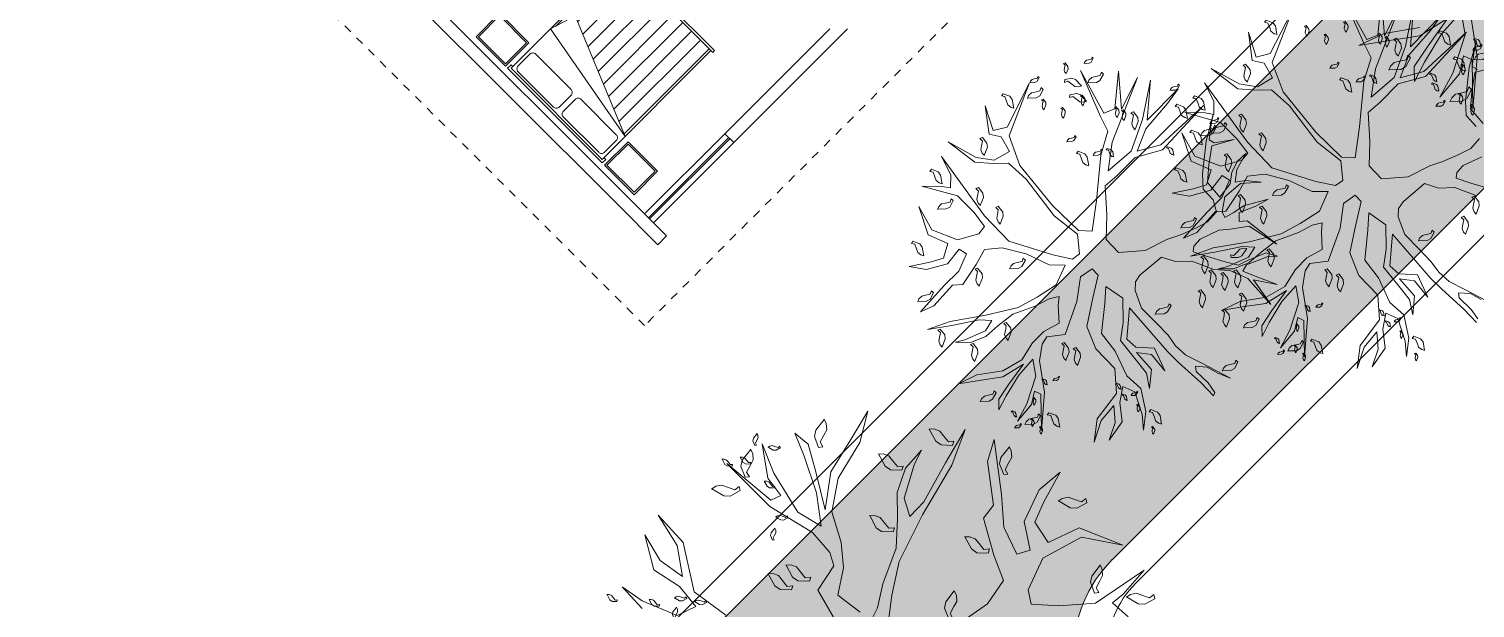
# Model space of a CAD drawing. Header units: millimetres. Extents: x 235 to 418, y 139 to 274.
# Drawn here: x 279.94 to 297.34, y 237.25 to 244.22 of the extents above; entities that cross this region are included whole.
import ezdxf

# ---------------------------------------------------------------- set-up
doc = ezdxf.new("R2010")
doc.units = ezdxf.units.MM
doc.header["$LTSCALE"] = 0.01
doc.linetypes.add('DASHED', pattern=[19.05, 12.7, -6.35])
for name, color, linetype, lineweight in [('arboles', 252, 'Continuous', 9), ('muebles p.f.', 213, 'Continuous', 0), ('muros', 3, 'Continuous', 30), ('muros bajos', 42, 'Continuous', 18), ('pasto', 153, 'Continuous', 9), ('proyecciones', 253, 'DASHED', 5), ('puertas', 2, 'Continuous', 9), ('punto delgado', 4, 'Continuous', 0)]:
    doc.layers.add(name, color=color, linetype=linetype, lineweight=lineweight)

# ---------------------------------------------------------------- blocks, each defined once
blk = doc.blocks.new('A$C0F0D2B7D')
at = {"layer": 'muebles p.f.'}
for points in [[(1.91, 2.687), (1.51, 2.687), (1.51, 2.187), (1.91, 2.187)], [(1.89, 2.667), (1.53, 2.667), (1.53, 2.207), (1.89, 2.207)], [(1.88, 2.121), (0.03, 2.121), (0.03, 0.571), (1.88, 0.571)], [(1.91, 0.5), (1.51, 0.5), (1.51, 0), (1.91, 0)], [(1.89, 0.48), (1.53, 0.48), (1.53, 0.02), (1.89, 0.02)]]:
    blk.add_lwpolyline(points, close=True, dxfattribs=at)
for points in [[(0.03, 2.121), (0.03, 2.151), (0, 2.151), (0, 0.541), (0.03, 0.541), (0.03, 0.571)], [(1.146, 2.101), (0.03, 2.101)], [(1.49, 0.571), (1.21, 2.121), (0.89, 2.021), (1.49, 0.571)], [(1.85, 2.121), (1.85, 2.151), (1.91, 2.151), (1.91, 0.541), (1.85, 0.541), (1.85, 0.571)], [(0.919, 1.951), (0.03, 1.951)], [(0.981, 1.801), (0.03, 1.801)], [(1.043, 1.651), (0.03, 1.651)], [(1.105, 1.501), (0.03, 1.501)], [(1.167, 1.351), (0.03, 1.351)], [(1.229, 1.201), (0.03, 1.201)], [(1.291, 1.051), (0.03, 1.051)], [(1.353, 0.901), (0.03, 0.901)], [(1.416, 0.751), (0.03, 0.751)], [(1.485, 0.601), (0.03, 0.601)]]:
    blk.add_lwpolyline(points, dxfattribs=at)
for points in [[(1.6, 1.381), (1.8, 1.381, 0.414214), (1.85, 1.431), (1.85, 2.031, 0.414214), (1.8, 2.081), (1.6, 2.081, 0.414214), (1.55, 2.031), (1.55, 1.431, 0.414214)], [(1.6, 1.311), (1.8, 1.311, -0.414214), (1.85, 1.261), (1.85, 0.661, -0.414214), (1.8, 0.611), (1.6, 0.611, -0.414214), (1.55, 0.661), (1.55, 1.261, -0.414214)]]:
    blk.add_lwpolyline(points, format="xyb", close=True, dxfattribs=at)
blk = doc.blocks.new('A$C2CF94D9C')
at = {"layer": 'muros'}
for p, q in [((12.953, 1.275), (12.953, 8.975)), ((12.803, 1.275), (12.803, 5.05)), ((12.803, 1.275), (12.803, 0.575)), ((12.953, 1.275), (12.953, 0.575)), ((11.437, 0.95), (9.653, 0.95)), ((11.437, 0.8), (11.437, 0.95)), ((11.437, 0.8), (9.503, 0.8)), ((12.953, 0.575), (12.803, 0.575))]:
    blk.add_line(p, q, dxfattribs=at)
at = {"layer": 'muros bajos'}
for p, q in [((11.437, 0.95), (12.803, 0.95)), ((11.437, 0.8), (12.803, 0.8))]:
    blk.add_line(p, q, dxfattribs=at)
at = {"layer": 'proyecciones', "ltscale": 0.01}
blk.add_lwpolyline([(4.995, 10.475), (4.195, 10.475), (4.195, 8.036), (0, 8.036), (0, 0), (13.753, 0), (13.753, 10.475), (9.653, 10.475)], dxfattribs=at)
at = {"layer": 'punto delgado'}
for p, q in [((11.437, 0.885), (12.803, 0.885)), ((11.437, 0.865), (12.803, 0.865))]:
    blk.add_line(p, q, dxfattribs=at)
at = {"layer": 'puertas'}
blk.add_blockref('A$C0F0D2B7D', (10.819, 1.204), dxfattribs=at)
blk = doc.blocks.new('A$C0A697A68')
at = {"layer": 'puertas'}
for points in [[(1.404, 4.039), (1.072, 4.283), (0.958, 4.801), (0.698, 5.088), (0.896, 4.77), (0.951, 4.445), (0.717, 4.613), (0.559, 4.881), (0.652, 4.516), (0.92, 4.341), (1.092, 4.13), (0.894, 4.037), (0.53, 4.189), (0.321, 4.338), (0.529, 4.111)], [(5.612, 4.023), (5.449, 4.168), (5.559, 4.26), (5.78, 4.512), (5.272, 4.167), (4.887, 4.137), (4.596, 4.154), (4.565, 4.305), (4.72, 4.637), (5.124, 4.857), (5.557, 4.771), (5.1, 4.954), (4.776, 4.8), (4.637, 5.014), (4.73, 5.227), (4.9, 5.538), (4.68, 5.353), (4.525, 5.022), (4.587, 4.719), (4.449, 4.678), (4.311, 4.96), (4.288, 5.301), (4.211, 5.879), (4.142, 5.648), (4.203, 5.19), (4.099, 5.054), (4.206, 4.668), (4.308, 4.404), (4.14, 4.16), (3.805, 3.926)], [(3.091, 3.875), (3.141, 4.248), (3.216, 4.603), (3.461, 5.091), (3.769, 5.609), (3.908, 5.983), (3.7, 5.633), (3.476, 5.226), (3.33, 5.073), (3.271, 5.265), (3.379, 5.624), (3.449, 5.766), (3.285, 5.578), (3.197, 5.322), (3.2, 5.056), (3.186, 4.743), (3.047, 4.369), (2.992, 4.118), (2.913, 3.963)], [(2.809, 4.071), (2.575, 4.251), (2.636, 4.536), (2.612, 4.8), (2.514, 5.12), (2.578, 5.472), (2.805, 5.847), (2.89, 6.175), (2.712, 5.879), (2.502, 5.54), (2.444, 5.144), (2.347, 5.541), (2.264, 5.83), (2.126, 5.945), (2.225, 5.703), (2.354, 5.32), (2.401, 4.971), (2.159, 5.117), (1.905, 5.527), (1.786, 5.833), (1.845, 5.474), (1.98, 5.293), (1.876, 5.245), (1.414, 5.628), (1.863, 5.177), (2.31, 4.904), (2.493, 4.695), (2.534, 4.556), (2.368, 4.301), (2.658, 3.795)], [(2.432, 6.091), (2.454, 6.044), (2.459, 5.98), (2.429, 5.924), (2.39, 5.852), (2.419, 5.801), (2.374, 5.796), (2.331, 5.908), (2.345, 5.975), (2.434, 6.088)], [(1.731, 5.941), (1.74, 5.921), (1.742, 5.894), (1.73, 5.87), (1.713, 5.839), (1.725, 5.818), (1.706, 5.816), (1.688, 5.863), (1.694, 5.891), (1.731, 5.94)], [(3.528, 5.986), (3.58, 5.988), (3.641, 5.966), (3.68, 5.918), (3.732, 5.853), (3.79, 5.86), (3.776, 5.817), (3.656, 5.821), (3.6, 5.86), (3.531, 5.986)], [(1.664, 5.777), (1.686, 5.73), (1.69, 5.666), (1.661, 5.611), (1.622, 5.538), (1.651, 5.487), (1.606, 5.483), (1.563, 5.595), (1.576, 5.661), (1.665, 5.775)], [(1.847, 5.797), (1.865, 5.81), (1.892, 5.815), (1.917, 5.806), (1.95, 5.794), (1.97, 5.809), (1.974, 5.79), (1.93, 5.766), (1.901, 5.767), (1.848, 5.798)], [(4.368, 5.805), (4.39, 5.758), (4.394, 5.694), (4.365, 5.639), (4.326, 5.566), (4.355, 5.515), (4.31, 5.511), (4.267, 5.623), (4.28, 5.689), (4.37, 5.803)], [(1.364, 5.672), (1.386, 5.673), (1.412, 5.663), (1.429, 5.643), (1.451, 5.615), (1.475, 5.618), (1.47, 5.6), (1.419, 5.602), (1.395, 5.618), (1.366, 5.672)], [(1.555, 5.692), (1.577, 5.693), (1.603, 5.684), (1.62, 5.663), (1.642, 5.636), (1.666, 5.639), (1.661, 5.621), (1.61, 5.623), (1.586, 5.639), (1.556, 5.693)], [(2.997, 5.726), (3.049, 5.728), (3.109, 5.707), (3.149, 5.658), (3.2, 5.594), (3.258, 5.6), (3.245, 5.557), (3.125, 5.562), (3.069, 5.6), (3, 5.727)], [(1.256, 5.36), (1.3, 5.389), (1.363, 5.402), (1.421, 5.38), (1.499, 5.352), (1.545, 5.387), (1.556, 5.343), (1.451, 5.285), (1.383, 5.289), (1.258, 5.362)], [(1.806, 5.443), (1.828, 5.443), (1.854, 5.434), (1.87, 5.414), (1.892, 5.386), (1.917, 5.389), (1.911, 5.371), (1.86, 5.373), (1.836, 5.389), (1.807, 5.443)], [(4.88, 5.233), (4.923, 5.262), (4.986, 5.275), (5.045, 5.253), (5.123, 5.225), (5.169, 5.26), (5.179, 5.216), (5.074, 5.159), (5.007, 5.163), (4.882, 5.236)], [(1.925, 5.066), (1.944, 5.078), (1.971, 5.084), (1.996, 5.075), (2.029, 5.063), (2.048, 5.078), (2.053, 5.059), (2.008, 5.034), (1.979, 5.036), (1.926, 5.067)], [(2.905, 5.081), (2.957, 5.083), (3.018, 5.062), (3.057, 5.013), (3.109, 4.949), (3.167, 4.955), (3.153, 4.912), (3.034, 4.917), (2.978, 4.955), (2.909, 5.082)], [(1.916, 4.95), (1.926, 4.93), (1.927, 4.903), (1.915, 4.879), (1.898, 4.848), (1.911, 4.827), (1.892, 4.825), (1.873, 4.873), (1.879, 4.901), (1.917, 4.949)], [(3.901, 4.859), (3.953, 4.861), (4.013, 4.839), (4.053, 4.791), (4.104, 4.726), (4.162, 4.733), (4.149, 4.69), (4.029, 4.694), (3.973, 4.733), (3.904, 4.859)], [(2.031, 4.565), (2.083, 4.567), (2.144, 4.545), (2.183, 4.497), (2.235, 4.432), (2.292, 4.439), (2.279, 4.396), (2.159, 4.4), (2.103, 4.439), (2.034, 4.565)], [(5.318, 4.566), (5.341, 4.519), (5.345, 4.455), (5.316, 4.4), (5.277, 4.327), (5.306, 4.276), (5.261, 4.272), (5.218, 4.384), (5.231, 4.45), (5.32, 4.564)], [(1.843, 4.473), (1.895, 4.475), (1.956, 4.454), (1.995, 4.405), (2.047, 4.341), (2.105, 4.347), (2.091, 4.304), (1.972, 4.309), (1.916, 4.347), (1.847, 4.474)], [(0.16, 4.255), (0.183, 4.255), (0.208, 4.246), (0.225, 4.226), (0.247, 4.198), (0.272, 4.201), (0.266, 4.183), (0.215, 4.185), (0.191, 4.201), (0.162, 4.255)], [(0.867, 4.221), (0.886, 4.233), (0.913, 4.239), (0.938, 4.23), (0.971, 4.218), (0.99, 4.233), (0.995, 4.214), (0.95, 4.189), (0.921, 4.191), (0.868, 4.222)], [(3.792, 4.296), (3.815, 4.249), (3.819, 4.185), (3.79, 4.13), (3.751, 4.057), (3.78, 4.006), (3.735, 4.002), (3.692, 4.114), (3.705, 4.18), (3.794, 4.294)], [(5.591, 4.229), (5.635, 4.258), (5.698, 4.271), (5.756, 4.249), (5.834, 4.221), (5.88, 4.256), (5.891, 4.212), (5.786, 4.154), (5.718, 4.158), (5.593, 4.231)], [(0.601, 4.205), (0.624, 4.206), (0.649, 4.197), (0.666, 4.176), (0.688, 4.148), (0.713, 4.151), (0.707, 4.133), (0.656, 4.135), (0.632, 4.151), (0.603, 4.205)], [(0.889, 4.123), (0.898, 4.103), (0.9, 4.076), (0.887, 4.052), (0.871, 4.021), (0.883, 4), (0.864, 3.998), (0.846, 4.046), (0.851, 4.074), (0.889, 4.122)], [(1.075, 4.182), (1.094, 4.194), (1.12, 4.199), (1.146, 4.19), (1.178, 4.178), (1.198, 4.193), (1.203, 4.174), (1.158, 4.15), (1.129, 4.151), (1.076, 4.183)]]:
    blk.add_lwpolyline(points, dxfattribs=at)
blk = doc.blocks.new('A$C795151E7')
at = {"layer": 'puertas'}
blk.add_lwpolyline([(3.097, 11.119), (3.307, 10.752), (3.506, 10.529), (3.489, 10.358), (3.385, 10.352), (3.217, 10.579), (3.003, 10.857), (2.725, 10.949), (2.397, 10.929), (2.156, 11.107), (2.074, 11.482), (1.885, 11.691), (2.028, 11.46), (2.068, 11.224), (1.899, 11.346), (1.784, 11.54), (1.852, 11.275), (2.046, 11.148), (2.171, 10.996), (2.027, 10.928), (1.763, 11.038), (1.611, 11.147), (1.762, 10.981), (2.014, 10.846), (2.235, 10.875), (2.553, 10.789), (2.821, 10.776), (3.073, 10.512), (3.221, 10.37), (2.98, 10.306), (2.754, 10.493), (2.611, 10.659), (2.36, 10.666), (2.109, 10.673), (1.944, 10.764), (2.103, 10.6), (2.376, 10.604), (2.24, 10.481), (1.989, 10.488), (2.274, 10.405), (2.429, 10.571), (2.572, 10.59), (2.841, 10.32), (2.142, 10.313), (1.958, 10.298), (1.594, 10.25), (1.378, 10.237), (1.399, 10.2), (1.538, 10.186), (1.737, 10.204), (1.79, 10.171), (1.69, 10.069), (1.552, 10.019), (1.409, 9.943), (1.769, 10.088), (1.967, 10.171), (2.133, 10.193), (2.288, 10.181), (2.496, 10.193), (2.743, 10.21), (2.955, 10.133), (3.029, 10.063), (3.057, 9.97), (3.054, 9.631), (2.905, 9.538), (2.781, 9.385), (2.533, 9.247), (2.399, 9.108), (2.187, 9.007), (1.769, 9), (2.128, 8.967), (1.902, 8.784), (2.15, 8.922), (2.293, 8.997), (2.32, 8.912), (2.233, 8.659), (2.158, 8.56), (2.276, 8.64), (2.351, 8.86), (2.382, 8.993), (2.515, 9.083), (2.7, 9.205), (2.857, 9.298), (2.904, 9.248), (2.919, 9.137), (2.854, 8.895), (2.773, 8.779), (2.654, 8.586), (2.274, 8.471), (2.721, 8.563), (2.775, 8.643), (2.857, 8.573), (2.787, 8.37), (2.753, 8.204), (2.885, 8.48), (2.899, 8.619), (2.923, 8.743), (2.998, 8.721), (3.113, 8.583), (3.114, 8.333), (2.964, 8.136), (3.1, 8.259), (3.166, 8.372), (3.27, 8.257), (3.346, 8.05), (3.343, 8.187), (3.285, 8.324), (3.19, 8.432), (3.148, 8.628), (3.381, 8.627), (3.53, 8.477), (3.682, 8.304), (3.564, 8.047), (3.689, 8.257), (3.758, 8.282), (3.881, 8.145), (3.959, 8.043), (3.769, 8.316), (3.496, 8.61), (3.353, 8.72), (3.177, 8.712), (3.039, 8.775), (3.018, 8.933), (3.054, 9.091), (3.115, 9.292), (3.175, 9.445), (3.242, 9.728), (3.433, 9.988), (3.649, 10), (3.869, 9.804), (4.147, 9.591), (4.147, 9.406), (4.173, 9.095), (4.029, 8.786), (4.117, 8.064), (4.088, 8.761), (4.214, 9.028), (4.353, 8.773), (4.414, 8.378), (4.466, 8.167), (4.42, 8.693), (4.763, 8.352), (4.463, 8.731), (4.263, 9.083), (4.263, 9.446), (4.491, 9.186), (4.887, 8.449), (4.722, 8.846), (5.096, 8.574), (4.779, 8.902), (4.825, 9.037), (5.396, 8.92), (4.818, 9.092), (4.626, 9.139), (4.463, 9.392), (4.081, 9.784), (3.834, 10.065), (3.947, 10.185), (4.376, 10.226), (4.998, 10.213), (5.354, 10.083), (5.675, 9.489), (5.45, 10.031), (5.526, 10.186), (5.816, 10.064), (5.525, 10.251), (5.408, 10.163), (5.209, 10.201), (5.246, 10.407), (5.413, 10.55), (5.773, 10.687), (5.381, 10.602), (5.225, 10.444), (5.108, 10.3), (4.823, 10.262), (4.271, 10.293), (3.918, 10.221), (3.722, 10.357), (3.732, 10.463), (3.922, 10.609), (4.39, 10.905), (4.814, 10.929), (5.693, 10.861), (5.452, 10.918), (5.333, 11.023), (5.413, 11.09), (5.574, 11.273), (5.205, 11.022), (4.925, 11.001), (4.714, 11.013), (4.692, 11.123), (4.804, 11.363), (5.097, 11.523), (5.412, 11.461), (5.08, 11.594), (4.845, 11.482), (4.744, 11.637), (4.812, 11.791), (4.935, 12.017), (4.775, 11.883), (4.662, 11.643), (4.708, 11.423), (4.607, 11.393), (4.507, 11.598), (4.49, 11.845), (4.434, 12.265), (4.384, 12.097), (4.429, 11.764), (4.353, 11.666), (4.431, 11.386), (4.505, 11.194), (4.383, 11.017), (4.14, 10.848), (3.859, 10.721), (3.733, 10.576), (3.622, 10.811), (3.658, 11.081), (3.712, 11.338), (3.89, 11.693), (4.114, 12.069), (4.215, 12.34), (4.063, 12.086), (3.902, 11.791), (3.795, 11.68), (3.753, 11.819), (3.831, 12.08), (3.881, 12.183), (3.763, 12.046), (3.699, 11.86), (3.701, 11.667), (3.691, 11.44), (3.59, 11.169), (3.55, 10.986), (3.492, 10.874), (3.417, 10.953), (3.247, 11.083), (3.292, 11.29), (3.274, 11.481), (3.203, 11.714), (3.249, 11.97), (3.414, 12.242), (3.476, 12.479), (3.347, 12.265), (3.194, 12.019), (3.152, 11.731), (3.081, 12.02), (3.021, 12.229), (2.922, 12.313), (2.993, 12.137), (3.087, 11.859), (3.121, 11.606), (2.945, 11.712), (2.761, 12.009), (2.675, 12.231), (2.717, 11.971), (2.816, 11.839), (2.74, 11.805), (2.404, 12.083), (2.73, 11.755), (3.055, 11.557), (3.188, 11.405), (3.217, 11.305)], close=True, dxfattribs=at)
for points in [[(3.143, 12.419), (3.16, 12.385), (3.163, 12.338), (3.141, 12.298), (3.113, 12.245), (3.134, 12.208), (3.101, 12.205), (3.07, 12.286), (3.08, 12.334), (3.145, 12.417)], [(2.586, 12.191), (2.602, 12.157), (2.605, 12.11), (2.584, 12.07), (2.555, 12.017), (2.576, 11.981), (2.544, 11.977), (2.513, 12.059), (2.522, 12.107), (2.587, 12.189)], [(2.634, 12.31), (2.641, 12.295), (2.643, 12.275), (2.633, 12.258), (2.621, 12.236), (2.63, 12.22), (2.616, 12.219), (2.603, 12.253), (2.607, 12.274), (2.635, 12.309)], [(2.719, 12.206), (2.732, 12.215), (2.751, 12.218), (2.77, 12.212), (2.794, 12.203), (2.808, 12.214), (2.811, 12.2), (2.779, 12.183), (2.758, 12.184), (2.719, 12.206)], [(3.939, 12.342), (3.977, 12.344), (4.021, 12.328), (4.049, 12.293), (4.087, 12.246), (4.129, 12.251), (4.119, 12.22), (4.032, 12.223), (3.991, 12.251), (3.941, 12.343)], [(4.549, 12.211), (4.565, 12.177), (4.568, 12.131), (4.547, 12.091), (4.518, 12.038), (4.539, 12.001), (4.507, 11.998), (4.475, 12.079), (4.485, 12.127), (4.55, 12.21)], [(2.368, 12.114), (2.384, 12.115), (2.403, 12.108), (2.415, 12.093), (2.431, 12.074), (2.449, 12.076), (2.445, 12.062), (2.408, 12.064), (2.391, 12.076), (2.369, 12.115)], [(2.507, 12.13), (2.523, 12.13), (2.542, 12.124), (2.554, 12.108), (2.57, 12.089), (2.588, 12.091), (2.583, 12.077), (2.546, 12.079), (2.529, 12.091), (2.508, 12.13)], [(3.553, 12.154), (3.591, 12.155), (3.635, 12.14), (3.664, 12.104), (3.701, 12.058), (3.743, 12.063), (3.733, 12.031), (3.646, 12.035), (3.606, 12.062), (3.556, 12.154)], [(2.29, 11.888), (2.321, 11.909), (2.367, 11.918), (2.41, 11.903), (2.466, 11.882), (2.5, 11.908), (2.507, 11.876), (2.431, 11.834), (2.382, 11.837), (2.291, 11.89)], [(2.689, 11.948), (2.705, 11.949), (2.723, 11.942), (2.736, 11.927), (2.752, 11.907), (2.769, 11.909), (2.765, 11.896), (2.728, 11.897), (2.711, 11.909), (2.69, 11.948)], [(2.776, 11.675), (2.789, 11.684), (2.809, 11.688), (2.827, 11.681), (2.851, 11.672), (2.865, 11.683), (2.868, 11.67), (2.836, 11.652), (2.815, 11.653), (2.776, 11.676)], [(3.487, 11.686), (3.525, 11.687), (3.569, 11.672), (3.597, 11.636), (3.635, 11.59), (3.677, 11.594), (3.667, 11.563), (3.58, 11.566), (3.539, 11.594), (3.489, 11.686)], [(4.92, 11.796), (4.952, 11.817), (4.998, 11.826), (5.04, 11.811), (5.096, 11.79), (5.13, 11.816), (5.138, 11.784), (5.061, 11.742), (5.012, 11.745), (4.922, 11.798)], [(2.769, 11.591), (2.776, 11.576), (2.777, 11.556), (2.768, 11.539), (2.756, 11.517), (2.765, 11.501), (2.751, 11.5), (2.738, 11.534), (2.742, 11.555), (2.769, 11.59)], [(4.209, 11.524), (4.247, 11.526), (4.291, 11.51), (4.32, 11.475), (4.357, 11.428), (4.399, 11.433), (4.389, 11.402), (4.302, 11.405), (4.262, 11.433), (4.212, 11.525)], [(2.852, 11.311), (2.89, 11.312), (2.934, 11.297), (2.963, 11.261), (3, 11.215), (3.042, 11.219), (3.032, 11.188), (2.945, 11.192), (2.905, 11.219), (2.855, 11.311)], [(5.238, 11.312), (5.255, 11.278), (5.258, 11.231), (5.236, 11.191), (5.208, 11.138), (5.229, 11.102), (5.197, 11.098), (5.165, 11.18), (5.175, 11.228), (5.24, 11.31)], [(2.716, 11.244), (2.754, 11.246), (2.798, 11.23), (2.826, 11.195), (2.864, 11.148), (2.906, 11.153), (2.896, 11.122), (2.809, 11.125), (2.769, 11.153), (2.718, 11.245)], [(1.494, 11.086), (1.511, 11.086), (1.529, 11.08), (1.541, 11.065), (1.557, 11.045), (1.575, 11.047), (1.571, 11.034), (1.534, 11.035), (1.517, 11.047), (1.495, 11.086)], [(1.523, 10.932), (1.555, 10.953), (1.601, 10.962), (1.643, 10.946), (1.7, 10.925), (1.733, 10.951), (1.741, 10.919), (1.664, 10.877), (1.615, 10.88), (1.525, 10.933)], [(1.815, 11.05), (1.831, 11.05), (1.849, 11.044), (1.862, 11.029), (1.878, 11.009), (1.895, 11.011), (1.891, 10.997), (1.854, 10.999), (1.837, 11.011), (1.816, 11.05)], [(2.023, 10.991), (2.03, 10.976), (2.031, 10.956), (2.022, 10.939), (2.01, 10.917), (2.019, 10.901), (2.005, 10.9), (1.992, 10.934), (1.996, 10.955), (2.024, 10.99)], [(2.008, 11.062), (2.021, 11.07), (2.04, 11.074), (2.059, 11.068), (2.083, 11.059), (2.097, 11.07), (2.1, 11.056), (2.068, 11.038), (2.047, 11.04), (2.008, 11.062)], [(2.158, 11.033), (2.172, 11.042), (2.191, 11.046), (2.21, 11.039), (2.233, 11.03), (2.248, 11.041), (2.251, 11.027), (2.219, 11.01), (2.198, 11.011), (2.159, 11.033)], [(4.131, 11.116), (4.147, 11.082), (4.15, 11.035), (4.129, 10.995), (4.101, 10.942), (4.122, 10.906), (4.089, 10.902), (4.058, 10.984), (4.067, 11.032), (4.132, 11.114)], [(5.436, 11.067), (5.468, 11.088), (5.514, 11.097), (5.556, 11.082), (5.613, 11.061), (5.646, 11.087), (5.654, 11.055), (5.578, 11.013), (5.529, 11.016), (5.438, 11.069)], [(4.613, 10.853), (4.651, 10.854), (4.695, 10.839), (4.724, 10.803), (4.761, 10.757), (4.803, 10.761), (4.793, 10.73), (4.706, 10.734), (4.666, 10.761), (4.615, 10.853)], [(4.939, 10.888), (4.977, 10.89), (5.021, 10.874), (5.049, 10.839), (5.087, 10.792), (5.129, 10.797), (5.119, 10.766), (5.032, 10.769), (4.991, 10.797), (4.941, 10.889)], [(5.366, 10.462), (5.404, 10.463), (5.448, 10.448), (5.477, 10.412), (5.514, 10.366), (5.556, 10.37), (5.546, 10.339), (5.459, 10.342), (5.419, 10.37), (5.369, 10.462)], [(2.578, 10.135), (2.594, 10.101), (2.597, 10.054), (2.576, 10.014), (2.548, 9.961), (2.569, 9.925), (2.536, 9.921), (2.505, 10.003), (2.515, 10.051), (2.579, 10.133)], [(1.538, 9.964), (1.554, 9.93), (1.557, 9.883), (1.536, 9.843), (1.507, 9.79), (1.528, 9.754), (1.496, 9.75), (1.465, 9.831), (1.474, 9.88), (1.539, 9.962)], [(5.571, 9.82), (5.602, 9.841), (5.648, 9.85), (5.691, 9.834), (5.747, 9.814), (5.781, 9.839), (5.788, 9.808), (5.712, 9.766), (5.663, 9.769), (5.572, 9.822)], [(1.907, 9.581), (1.945, 9.582), (1.989, 9.567), (2.017, 9.531), (2.055, 9.485), (2.097, 9.49), (2.087, 9.458), (2, 9.462), (1.959, 9.489), (1.909, 9.581)], [(2.269, 9.649), (2.307, 9.651), (2.351, 9.635), (2.38, 9.6), (2.417, 9.553), (2.459, 9.558), (2.449, 9.527), (2.362, 9.53), (2.322, 9.558), (2.272, 9.65)], [(4.458, 9.583), (4.49, 9.604), (4.536, 9.613), (4.578, 9.597), (4.635, 9.577), (4.668, 9.602), (4.676, 9.57), (4.6, 9.529), (4.551, 9.531), (4.46, 9.584)], [(4.849, 9.601), (4.859, 9.581), (4.861, 9.553), (4.848, 9.529), (4.831, 9.498), (4.844, 9.477), (4.825, 9.475), (4.806, 9.523), (4.812, 9.551), (4.85, 9.6)], [(5.555, 9.622), (5.571, 9.588), (5.574, 9.541), (5.553, 9.501), (5.525, 9.448), (5.546, 9.411), (5.513, 9.408), (5.482, 9.489), (5.491, 9.538), (5.556, 9.62)], [(0.021, 7.216), (0.16, 7.203), (0.359, 7.221), (0.412, 7.188), (0.312, 7.086), (0.174, 7.035)], [(0.031, 6.96), (0.391, 7.104), (0.589, 7.187), (0.755, 7.209), (0.91, 7.198), (1.118, 7.21), (1.365, 7.226), (1.577, 7.15), (1.651, 7.079), (1.679, 6.986), (1.676, 6.647), (1.527, 6.555), (1.403, 6.401), (1.155, 6.264)], [(1.137, 6.1), (1.322, 6.221), (1.479, 6.315), (1.526, 6.265), (1.541, 6.154), (1.476, 5.912)], [(1.77, 5.644), (2.003, 5.643), (2.152, 5.494), (2.304, 5.321), (2.186, 5.063)], [(2.311, 5.273), (2.38, 5.299), (2.503, 5.162), (2.581, 5.06), (2.391, 5.333), (2.118, 5.627), (1.975, 5.736), (1.799, 5.729)], [(1.661, 5.791), (1.64, 5.95), (1.676, 6.107), (1.737, 6.309), (1.797, 6.462), (1.864, 6.745), (2.055, 7.004), (2.271, 7.017), (2.491, 6.821), (2.769, 6.608), (2.769, 6.423), (2.795, 6.112), (2.651, 5.802), (2.739, 5.081), (2.71, 5.778), (2.836, 6.045), (2.975, 5.789), (3.036, 5.394), (3.088, 5.184), (3.042, 5.71), (3.385, 5.369), (3.085, 5.748), (2.885, 6.1), (2.885, 6.462), (3.113, 6.203), (3.509, 5.466), (3.344, 5.863), (3.718, 5.59), (3.401, 5.919), (3.447, 6.054), (4.018, 5.937), (3.44, 6.109), (3.248, 6.156), (3.085, 6.408), (2.703, 6.801), (2.456, 7.082), (2.569, 7.202), (2.998, 7.243), (3.62, 7.229), (3.976, 7.1), (4.297, 6.506), (4.072, 7.048), (4.148, 7.203), (4.438, 7.081), (4.147, 7.267), (4.03, 7.179), (3.831, 7.217), (3.868, 7.424), (4.035, 7.567), (4.395, 7.703), (4.003, 7.619), (3.847, 7.461), (3.73, 7.316), (3.445, 7.278), (2.893, 7.309), (2.54, 7.238), (2.344, 7.373), (2.354, 7.479), (2.544, 7.626), (3.012, 7.922), (3.436, 7.946), (4.315, 7.878), (4.074, 7.935), (3.955, 8.04), (4.035, 8.107), (4.196, 8.289), (3.827, 8.039), (3.547, 8.017), (3.336, 8.03), (3.314, 8.139), (3.426, 8.38), (3.719, 8.54), (4.034, 8.477), (3.702, 8.61), (3.467, 8.498), (3.366, 8.654), (3.434, 8.808), (3.557, 9.034), (3.397, 8.9), (3.284, 8.659), (3.33, 8.44), (3.229, 8.41), (3.129, 8.614), (3.112, 8.862), (3.056, 9.282), (3.006, 9.114), (3.051, 8.781), (2.975, 8.682), (3.053, 8.403), (3.127, 8.211), (3.005, 8.034), (2.762, 7.864), (2.481, 7.738), (2.355, 7.592), (2.244, 7.827), (2.28, 8.098), (2.334, 8.355), (2.512, 8.709), (2.736, 9.086), (2.837, 9.357), (2.685, 9.103), (2.524, 8.808), (2.417, 8.697), (2.375, 8.836), (2.453, 9.096), (2.503, 9.2), (2.385, 9.063), (2.321, 8.877), (2.323, 8.684), (2.313, 8.457), (2.212, 8.186), (2.172, 8.003), (2.114, 7.891), (2.039, 7.969), (1.869, 8.1), (1.914, 8.307), (1.896, 8.498), (1.825, 8.73), (1.871, 8.986), (2.036, 9.258), (2.098, 9.496), (1.969, 9.281), (1.816, 9.035), (1.774, 8.748), (1.703, 9.037), (1.643, 9.246), (1.544, 9.329), (1.615, 9.154), (1.709, 8.876), (1.743, 8.623), (1.567, 8.728), (1.383, 9.026), (1.297, 9.248), (1.339, 8.988), (1.438, 8.856), (1.362, 8.822), (1.026, 9.099), (1.352, 8.772), (1.677, 8.574), (1.81, 8.422), (1.839, 8.321), (1.719, 8.136), (1.929, 7.769), (2.128, 7.546), (2.111, 7.374), (2.007, 7.369), (1.839, 7.596), (1.625, 7.874), (1.347, 7.965), (1.019, 7.946), (0.778, 8.123), (0.696, 8.499), (0.507, 8.708), (0.65, 8.477), (0.69, 8.24), (0.521, 8.363), (0.406, 8.557), (0.474, 8.292), (0.668, 8.165), (0.793, 8.012), (0.649, 7.945), (0.385, 8.055), (0.233, 8.163), (0.384, 7.998), (0.636, 7.862), (0.857, 7.892), (1.175, 7.805), (1.443, 7.793), (1.695, 7.528), (1.843, 7.387), (1.602, 7.323), (1.376, 7.51), (1.233, 7.676), (0.982, 7.683), (0.731, 7.69), (0.566, 7.781), (0.725, 7.616), (0.998, 7.621), (0.862, 7.498), (0.611, 7.505), (0.896, 7.422), (1.051, 7.587), (1.194, 7.606), (1.463, 7.336), (0.764, 7.33), (0.58, 7.315), (0.216, 7.266), (0, 7.254)], [(1.765, 9.435), (1.782, 9.401), (1.785, 9.355), (1.763, 9.315), (1.735, 9.262), (1.756, 9.225), (1.723, 9.222), (1.692, 9.303), (1.702, 9.351), (1.767, 9.433)], [(2.372, 9.396), (2.409, 9.397), (2.453, 9.382), (2.482, 9.346), (2.519, 9.3), (2.561, 9.304), (2.551, 9.273), (2.465, 9.277), (2.424, 9.304), (2.374, 9.396)], [(4.52, 9.466), (4.529, 9.446), (4.531, 9.419), (4.519, 9.395), (4.502, 9.364), (4.514, 9.342), (4.495, 9.34), (4.477, 9.388), (4.482, 9.417), (4.521, 9.465)], [(5.092, 9.444), (5.114, 9.445), (5.14, 9.436), (5.157, 9.415), (5.179, 9.388), (5.204, 9.39), (5.198, 9.372), (5.147, 9.374), (5.123, 9.39), (5.093, 9.445)], [(5.32, 9.556), (5.342, 9.557), (5.368, 9.548), (5.385, 9.527), (5.407, 9.499), (5.432, 9.502), (5.426, 9.483), (5.374, 9.485), (5.351, 9.502), (5.321, 9.556)], [(5.68, 9.478), (5.689, 9.458), (5.691, 9.431), (5.679, 9.407), (5.662, 9.376), (5.674, 9.354), (5.655, 9.352), (5.637, 9.4), (5.642, 9.429), (5.68, 9.477)], [(1.256, 9.327), (1.263, 9.312), (1.265, 9.292), (1.255, 9.275), (1.243, 9.253), (1.252, 9.237), (1.238, 9.236), (1.225, 9.27), (1.229, 9.291), (1.257, 9.326)], [(1.341, 9.222), (1.354, 9.231), (1.373, 9.235), (1.392, 9.229), (1.416, 9.22), (1.43, 9.231), (1.433, 9.217), (1.401, 9.199), (1.38, 9.201), (1.341, 9.223)], [(1.919, 9.299), (1.956, 9.301), (2, 9.285), (2.029, 9.25), (2.066, 9.203), (2.108, 9.208), (2.098, 9.176), (2.012, 9.18), (1.971, 9.208), (1.921, 9.3)], [(2.253, 9.308), (2.291, 9.309), (2.335, 9.294), (2.363, 9.258), (2.401, 9.211), (2.443, 9.216), (2.433, 9.185), (2.346, 9.188), (2.305, 9.216), (2.255, 9.308)], [(2.561, 9.359), (2.599, 9.361), (2.643, 9.345), (2.671, 9.31), (2.709, 9.263), (2.751, 9.268), (2.741, 9.236), (2.654, 9.24), (2.613, 9.268), (2.563, 9.36)], [(3.171, 9.228), (3.187, 9.194), (3.19, 9.147), (3.169, 9.107), (3.14, 9.054), (3.161, 9.018), (3.129, 9.014), (3.097, 9.096), (3.107, 9.144), (3.172, 9.226)], [(4.345, 9.288), (4.364, 9.3), (4.391, 9.305), (4.416, 9.296), (4.449, 9.284), (4.469, 9.299), (4.473, 9.28), (4.428, 9.255), (4.399, 9.257), (4.346, 9.288)], [(5.067, 9.1), (5.082, 9.134), (5.116, 9.167), (5.16, 9.177), (5.219, 9.19), (5.233, 9.229), (5.257, 9.207), (5.215, 9.13), (5.172, 9.106), (5.068, 9.102)], [(0.99, 9.131), (1.006, 9.132), (1.025, 9.125), (1.037, 9.11), (1.053, 9.09), (1.071, 9.092), (1.067, 9.079), (1.03, 9.08), (1.013, 9.092), (0.991, 9.131)], [(1.129, 9.146), (1.145, 9.147), (1.164, 9.14), (1.176, 9.125), (1.192, 9.105), (1.21, 9.107), (1.205, 9.094), (1.168, 9.095), (1.151, 9.107), (1.13, 9.146)], [(1.208, 9.208), (1.224, 9.174), (1.227, 9.127), (1.206, 9.087), (1.177, 9.034), (1.198, 8.997), (1.166, 8.994), (1.135, 9.075), (1.144, 9.124), (1.209, 9.206)], [(2.175, 9.171), (2.213, 9.172), (2.257, 9.157), (2.286, 9.121), (2.323, 9.074), (2.365, 9.079), (2.355, 9.048), (2.268, 9.051), (2.228, 9.079), (2.178, 9.171)], [(5.052, 9.168), (5.075, 9.169), (5.101, 9.159), (5.118, 9.139), (5.14, 9.111), (5.165, 9.114), (5.159, 9.095), (5.107, 9.097), (5.083, 9.114), (5.054, 9.168)], [(5.246, 9.027), (5.261, 9.061), (5.295, 9.094), (5.339, 9.104), (5.398, 9.117), (5.412, 9.157), (5.436, 9.134), (5.394, 9.057), (5.351, 9.033), (5.247, 9.029)], [(5.479, 9.072), (5.502, 9.073), (5.528, 9.064), (5.544, 9.043), (5.567, 9.016), (5.591, 9.018), (5.586, 9), (5.534, 9.002), (5.51, 9.018), (5.481, 9.073)], [(0.912, 8.905), (0.943, 8.926), (0.989, 8.935), (1.032, 8.919), (1.088, 8.899), (1.122, 8.924), (1.129, 8.893), (1.053, 8.851), (1.004, 8.854), (0.913, 8.907)], [(1.311, 8.965), (1.327, 8.965), (1.345, 8.959), (1.358, 8.944), (1.374, 8.924), (1.391, 8.926), (1.387, 8.913), (1.35, 8.914), (1.333, 8.926), (1.312, 8.965)], [(2.468, 8.782), (2.496, 8.808), (2.517, 8.85), (2.512, 8.895), (2.506, 8.954), (2.539, 8.981), (2.51, 8.996), (2.451, 8.932), (2.441, 8.884), (2.47, 8.783)], [(4.426, 8.878), (4.464, 8.879), (4.508, 8.864), (4.536, 8.828), (4.574, 8.781), (4.616, 8.786), (4.606, 8.755), (4.519, 8.758), (4.478, 8.786), (4.428, 8.878)], [(4.597, 8.907), (4.619, 8.908), (4.645, 8.899), (4.662, 8.878), (4.684, 8.85), (4.709, 8.853), (4.703, 8.834), (4.652, 8.836), (4.628, 8.853), (4.598, 8.907)], [(4.677, 8.946), (4.7, 8.947), (4.726, 8.938), (4.743, 8.917), (4.765, 8.889), (4.789, 8.892), (4.784, 8.874), (4.732, 8.876), (4.708, 8.892), (4.679, 8.947)], [(5.226, 8.949), (5.242, 8.915), (5.245, 8.869), (5.224, 8.828), (5.196, 8.776), (5.216, 8.739), (5.184, 8.736), (5.153, 8.817), (5.162, 8.865), (5.227, 8.947)], [(1.398, 8.692), (1.411, 8.701), (1.431, 8.704), (1.449, 8.698), (1.473, 8.689), (1.487, 8.7), (1.49, 8.686), (1.458, 8.669), (1.437, 8.67), (1.398, 8.692)], [(2.109, 8.702), (2.147, 8.704), (2.191, 8.688), (2.219, 8.653), (2.257, 8.606), (2.299, 8.611), (2.289, 8.58), (2.202, 8.583), (2.161, 8.611), (2.111, 8.703)], [(3.542, 8.813), (3.574, 8.834), (3.62, 8.843), (3.662, 8.827), (3.718, 8.807), (3.752, 8.832), (3.76, 8.8), (3.683, 8.759), (3.634, 8.762), (3.544, 8.815)], [(3.892, 8.722), (3.911, 8.735), (3.938, 8.74), (3.963, 8.731), (3.996, 8.719), (4.016, 8.734), (4.02, 8.715), (3.975, 8.69), (3.946, 8.692), (3.893, 8.723)], [(5.433, 8.831), (5.442, 8.811), (5.444, 8.783), (5.432, 8.76), (5.415, 8.728), (5.427, 8.707), (5.408, 8.705), (5.39, 8.753), (5.395, 8.781), (5.434, 8.83)], [(1.391, 8.607), (1.398, 8.593), (1.399, 8.573), (1.39, 8.556), (1.378, 8.533), (1.387, 8.518), (1.373, 8.516), (1.36, 8.551), (1.364, 8.572), (1.391, 8.607)], [(2.831, 8.541), (2.869, 8.543), (2.913, 8.527), (2.942, 8.491), (2.979, 8.445), (3.021, 8.45), (3.011, 8.418), (2.924, 8.422), (2.884, 8.449), (2.834, 8.541)], [(2.559, 8.435), (2.597, 8.437), (2.641, 8.421), (2.67, 8.386), (2.707, 8.339), (2.749, 8.344), (2.739, 8.312), (2.652, 8.316), (2.612, 8.344), (2.562, 8.435)], [(3.312, 8.35), (3.35, 8.352), (3.394, 8.336), (3.422, 8.301), (3.46, 8.254), (3.502, 8.259), (3.492, 8.227), (3.405, 8.231), (3.364, 8.259), (3.314, 8.351)], [(3.765, 8.378), (3.797, 8.399), (3.843, 8.408), (3.885, 8.393), (3.942, 8.372), (3.975, 8.398), (3.983, 8.366), (3.907, 8.324), (3.857, 8.327), (3.767, 8.38)], [(1.338, 8.261), (1.376, 8.263), (1.42, 8.247), (1.448, 8.212), (1.486, 8.165), (1.528, 8.17), (1.518, 8.138), (1.431, 8.142), (1.391, 8.17), (1.34, 8.261)], [(1.474, 8.328), (1.512, 8.329), (1.556, 8.314), (1.585, 8.278), (1.622, 8.231), (1.664, 8.236), (1.654, 8.205), (1.567, 8.208), (1.527, 8.236), (1.477, 8.328)], [(3.802, 8.211), (3.818, 8.177), (3.821, 8.131), (3.8, 8.09), (3.771, 8.037), (3.792, 8.001), (3.76, 7.997), (3.729, 8.079), (3.738, 8.127), (3.803, 8.209)], [(3.86, 8.329), (3.877, 8.295), (3.88, 8.248), (3.858, 8.208), (3.83, 8.155), (3.851, 8.118), (3.819, 8.115), (3.787, 8.196), (3.797, 8.245), (3.862, 8.327)], [(4.12, 8.311), (4.152, 8.331), (4.197, 8.341), (4.24, 8.325), (4.296, 8.304), (4.33, 8.33), (4.337, 8.298), (4.261, 8.256), (4.212, 8.259), (4.122, 8.312)], [(4.515, 8.251), (4.525, 8.231), (4.527, 8.204), (4.514, 8.18), (4.497, 8.149), (4.51, 8.127), (4.491, 8.125), (4.472, 8.173), (4.478, 8.202), (4.516, 8.25)], [(0.116, 8.102), (0.133, 8.103), (0.151, 8.096), (0.163, 8.081), (0.179, 8.061), (0.197, 8.064), (0.193, 8.05), (0.156, 8.052), (0.139, 8.063), (0.117, 8.103)], [(0.437, 8.066), (0.453, 8.067), (0.471, 8.06), (0.484, 8.045), (0.5, 8.025), (0.517, 8.027), (0.513, 8.014), (0.476, 8.016), (0.459, 8.027), (0.438, 8.066)], [(0.645, 8.007), (0.652, 7.993), (0.653, 7.973), (0.644, 7.956), (0.632, 7.933), (0.641, 7.918), (0.627, 7.916), (0.614, 7.951), (0.618, 7.971), (0.646, 8.006)], [(0.63, 8.078), (0.643, 8.087), (0.662, 8.091), (0.681, 8.084), (0.705, 8.076), (0.719, 8.087), (0.722, 8.073), (0.69, 8.055), (0.669, 8.056), (0.63, 8.079)], [(0.78, 8.049), (0.794, 8.058), (0.813, 8.062), (0.832, 8.056), (0.855, 8.047), (0.87, 8.058), (0.873, 8.044), (0.841, 8.026), (0.82, 8.028), (0.781, 8.05)], [(2.753, 8.133), (2.769, 8.099), (2.772, 8.052), (2.751, 8.012), (2.723, 7.959), (2.744, 7.922), (2.711, 7.919), (2.68, 8), (2.689, 8.049), (2.754, 8.131)], [(3.9, 8.15), (3.91, 8.13), (3.912, 8.103), (3.899, 8.079), (3.883, 8.048), (3.895, 8.026), (3.876, 8.024), (3.857, 8.072), (3.863, 8.101), (3.901, 8.149)], [(4.058, 8.084), (4.09, 8.105), (4.136, 8.114), (4.178, 8.098), (4.235, 8.078), (4.268, 8.103), (4.276, 8.072), (4.2, 8.03), (4.151, 8.033), (4.06, 8.086)], [(0.145, 7.948), (0.177, 7.969), (0.223, 7.979), (0.265, 7.963), (0.322, 7.942), (0.355, 7.968), (0.363, 7.936), (0.286, 7.894), (0.237, 7.897), (0.147, 7.95)], [(3.235, 7.87), (3.273, 7.871), (3.317, 7.856), (3.345, 7.82), (3.383, 7.773), (3.425, 7.778), (3.415, 7.747), (3.328, 7.75), (3.288, 7.778), (3.237, 7.87)], [(3.561, 7.905), (3.599, 7.907), (3.643, 7.891), (3.671, 7.856), (3.709, 7.809), (3.751, 7.814), (3.741, 7.782), (3.654, 7.786), (3.613, 7.813), (3.563, 7.905)], [(3.988, 7.479), (4.026, 7.48), (4.07, 7.464), (4.099, 7.429), (4.136, 7.382), (4.178, 7.387), (4.168, 7.356), (4.081, 7.359), (4.041, 7.387), (3.991, 7.479)], [(1.2, 7.152), (1.216, 7.118), (1.219, 7.071), (1.198, 7.031), (1.17, 6.978), (1.191, 6.941), (1.158, 6.938), (1.127, 7.019), (1.137, 7.068), (1.201, 7.15)], [(4.193, 6.837), (4.224, 6.857), (4.27, 6.867), (4.313, 6.851), (4.369, 6.83), (4.403, 6.856), (4.41, 6.824), (4.334, 6.782), (4.285, 6.785), (4.194, 6.838)], [(0.891, 6.666), (0.929, 6.668), (0.973, 6.652), (1.002, 6.617), (1.039, 6.57), (1.081, 6.575), (1.071, 6.543), (0.984, 6.547), (0.944, 6.575), (0.894, 6.667)], [(3.08, 6.6), (3.112, 6.62), (3.158, 6.63), (3.2, 6.614), (3.257, 6.593), (3.29, 6.619), (3.298, 6.587), (3.222, 6.545), (3.173, 6.548), (3.082, 6.601)], [(3.471, 6.618), (3.481, 6.597), (3.483, 6.57), (3.47, 6.546), (3.453, 6.515), (3.466, 6.493), (3.447, 6.491), (3.428, 6.539), (3.434, 6.568), (3.472, 6.616)], [(3.142, 6.483), (3.151, 6.463), (3.153, 6.435), (3.141, 6.412), (3.124, 6.38), (3.136, 6.359), (3.117, 6.357), (3.099, 6.405), (3.104, 6.433), (3.143, 6.482)], [(3.714, 6.461), (3.736, 6.462), (3.762, 6.453), (3.779, 6.432), (3.801, 6.404), (3.826, 6.407), (3.82, 6.389), (3.769, 6.391), (3.745, 6.407), (3.715, 6.461)], [(3.942, 6.573), (3.964, 6.573), (3.99, 6.564), (4.007, 6.543), (4.029, 6.516), (4.054, 6.519), (4.048, 6.5), (3.996, 6.502), (3.973, 6.518), (3.943, 6.573)], [(0.994, 6.413), (1.031, 6.414), (1.075, 6.399), (1.104, 6.363), (1.141, 6.316), (1.183, 6.321), (1.173, 6.29), (1.087, 6.293), (1.046, 6.321), (0.996, 6.413)], [(2.967, 6.304), (2.986, 6.316), (3.013, 6.322), (3.038, 6.313), (3.071, 6.3), (3.091, 6.316), (3.095, 6.297), (3.05, 6.272), (3.021, 6.274), (2.968, 6.305)], [(3.143, 5.472), (3.37, 5.847), (3.455, 6.175), (3.277, 5.879), (3.067, 5.54), (3.009, 5.144), (2.911, 5.541), (2.829, 5.83), (2.691, 5.945), (2.79, 5.703), (2.919, 5.32), (2.965, 4.971), (2.724, 5.117), (2.47, 5.527), (2.351, 5.833), (2.41, 5.474), (2.545, 5.293), (2.441, 5.245), (1.979, 5.628), (2.427, 5.177), (2.875, 4.904)], [(2.997, 6.091), (3.019, 6.044), (3.023, 5.98), (2.994, 5.924), (2.955, 5.852), (2.984, 5.801), (2.939, 5.796), (2.896, 5.908), (2.909, 5.975), (2.998, 6.088)], [(3.674, 6.184), (3.697, 6.185), (3.723, 6.176), (3.74, 6.155), (3.762, 6.128), (3.787, 6.13), (3.781, 6.112), (3.729, 6.114), (3.705, 6.13), (3.676, 6.185)], [(2.295, 5.941), (2.305, 5.921), (2.307, 5.894), (2.294, 5.87), (2.278, 5.839), (2.29, 5.818), (2.271, 5.816), (2.253, 5.863), (2.258, 5.891), (2.296, 5.94)], [(3.219, 5.924), (3.241, 5.925), (3.267, 5.915), (3.284, 5.894), (3.306, 5.867), (3.331, 5.87), (3.325, 5.851), (3.274, 5.853), (3.25, 5.87), (3.22, 5.924)], [(3.299, 5.963), (3.322, 5.964), (3.348, 5.955), (3.365, 5.934), (3.387, 5.906), (3.411, 5.909), (3.406, 5.89), (3.354, 5.892), (3.33, 5.909), (3.301, 5.963)], [(2.228, 5.777), (2.251, 5.73), (2.255, 5.666), (2.226, 5.611), (2.187, 5.538), (2.216, 5.487), (2.171, 5.483), (2.128, 5.595), (2.141, 5.661), (2.23, 5.775)], [(2.411, 5.797), (2.43, 5.81), (2.457, 5.815), (2.482, 5.806), (2.515, 5.794), (2.534, 5.809), (2.539, 5.79), (2.494, 5.766), (2.465, 5.767), (2.413, 5.798)], [(2.514, 5.739), (2.533, 5.751), (2.56, 5.757), (2.585, 5.747), (2.618, 5.735), (2.638, 5.75), (2.642, 5.732), (2.597, 5.707), (2.568, 5.709), (2.515, 5.74)], [(3.048, 5.894), (3.086, 5.896), (3.13, 5.88), (3.158, 5.845), (3.196, 5.798), (3.238, 5.803), (3.228, 5.772), (3.141, 5.775), (3.1, 5.803), (3.05, 5.895)], [(1.929, 5.672), (1.951, 5.673), (1.977, 5.663), (1.994, 5.643), (2.016, 5.615), (2.04, 5.618), (2.034, 5.6), (1.983, 5.602), (1.96, 5.618), (1.93, 5.672)], [(2.12, 5.692), (2.142, 5.693), (2.168, 5.684), (2.184, 5.663), (2.206, 5.636), (2.231, 5.639), (2.225, 5.621), (2.174, 5.623), (2.151, 5.639), (2.121, 5.693)], [(2.37, 5.443), (2.392, 5.443), (2.418, 5.434), (2.435, 5.414), (2.457, 5.386), (2.482, 5.389), (2.476, 5.371), (2.425, 5.373), (2.401, 5.389), (2.372, 5.443)], [(2.387, 5.395), (2.419, 5.416), (2.465, 5.425), (2.507, 5.409), (2.564, 5.389), (2.597, 5.414), (2.605, 5.382), (2.529, 5.341), (2.479, 5.343), (2.389, 5.396)], [(2.424, 5.228), (2.44, 5.194), (2.443, 5.147), (2.422, 5.107), (2.393, 5.054), (2.414, 5.017), (2.382, 5.014), (2.351, 5.095), (2.36, 5.144), (2.425, 5.226)], [(2.742, 5.327), (2.774, 5.348), (2.819, 5.357), (2.862, 5.342), (2.918, 5.321), (2.952, 5.347), (2.959, 5.315), (2.883, 5.273), (2.834, 5.276), (2.744, 5.329)], [(2.522, 5.167), (2.532, 5.147), (2.534, 5.119), (2.521, 5.096), (2.505, 5.064), (2.517, 5.043), (2.498, 5.041), (2.479, 5.089), (2.485, 5.117), (2.523, 5.166)], [(2.49, 5.066), (2.509, 5.078), (2.536, 5.084), (2.561, 5.075), (2.594, 5.063), (2.613, 5.078), (2.618, 5.059), (2.573, 5.034), (2.544, 5.036), (2.491, 5.067)]]:
    blk.add_lwpolyline(points, dxfattribs=at)

msp = doc.modelspace()

# ---------------------------------------------------------------- hatches: boundary and pattern name
at = {"layer": 'pasto'}
h = msp.add_hatch(dxfattribs=at)
h.set_pattern_fill('AR-SAND', color=256, scale=0.006, style=0)
h.set_pattern_definition([(37.5, (161.21188, 40.67162), (-0.00960019, 0.29364794), [0, -0.231648, 0, -0.25908, 0, -0.24765]), (7.5, (161.21188, 40.6716), (0.269714, 0.43009506), [0, -0.124968, 0, -0.208788, 0, -0.08001]), (327.5, (161.02442, 40.67162), (0.47459542, 0.0008623), [0, -0.0762, 0, -0.27432, 0, -0.35814]), (317.5, (161.02442, 40.6716), (0.4581339, 0.1337576), [0, -0.0381, 0, -0.179832, 0, -0.20574])])
h.paths.add_polyline_path([(292.505, 236.702, -0.198912), (292.974, 237.833), (300.724, 245.583, 0.414214), (300.724, 246.715), (299.872, 247.567, 0.414214), (298.74, 247.567), (282.762, 231.589, 0.414214), (282.762, 230.457), (285.288, 227.932), (289.202, 231.845), (289.556, 232.199), (292.505, 232.199)])

# ---------------------------------------------------------------- linework, layer by layer
at = {"layer": 'muros bajos'}
for p, q in [((298.457, 247.85), (282.479, 231.872)), ((298.74, 247.567), (282.762, 231.589)), ((292.974, 237.833), (300.724, 245.583)), ((293.257, 237.55), (301.007, 245.3))]:
    msp.add_line(p, q, dxfattribs=at)
for radius in [1.6, 1.2]:
    msp.add_arc((294.105, 236.702), radius, 135, 180, dxfattribs=at)

# ---------------------------------------------------------------- block references
at = {"layer": 'arboles', "xscale": 1.150405464859091, "yscale": 1.150405464859034, "zscale": 1.150405464859052}
msp.add_blockref('A$C0A697A68', (286.709, 232.517), dxfattribs=at)
at = {"layer": 'pasto', "xscale": -1, "rotation": 45}
msp.add_blockref('A$C2CF94D9C', (297.072, 250.375), dxfattribs=at)
at = {"layer": 'puertas', "rotation": 130.4058013268161}
msp.add_blockref('A$C795151E7', (302.88, 245.391), dxfattribs=at)

doc.saveas('drawing.dxf')
